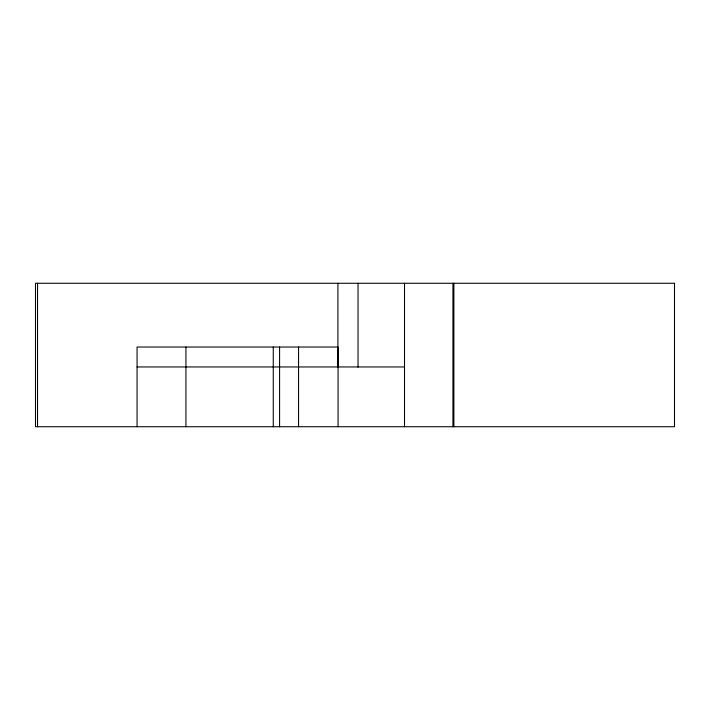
<?xml version="1.0" encoding="UTF-8"?>
<svg xmlns="http://www.w3.org/2000/svg" width="710" height="710" viewBox="0 0 710 710"><rect width="100%" height="100%" fill="white"/><g stroke="black" fill="none" stroke-linecap="round" stroke-linejoin="round"><path stroke-width="1.06" d="M137.065 366.955L404.514 366.955M453.876 283.272L453.876 426.728M452.936 283.272L452.936 426.728M404.514 283.272L404.514 426.728M358.035 283.272L358.035 367.141M338.067 426.728L338.067 347.03L137.065 347.03L137.065 426.728M337.916 283.272L337.916 367.141M298.564 347.03L298.564 426.728M279.58 347.03L279.58 426.728M273.261 347.03L273.261 426.728M185.931 347.03L185.931 426.728M37.541 283.272L37.541 426.728M674.5 283.272L35.5 283.272L35.5 426.728L674.5 426.728L674.5 283.272"/></g></svg>
